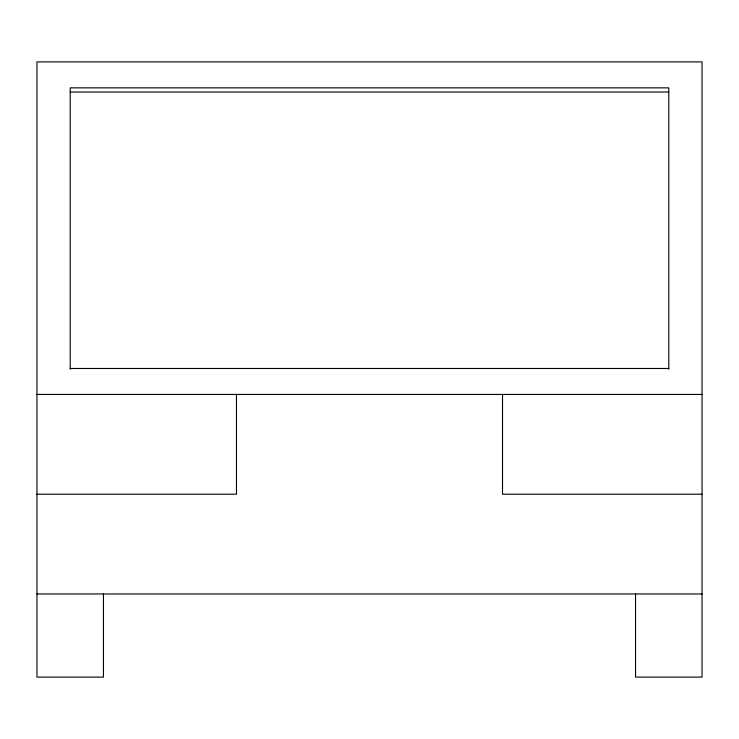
<?xml version="1.0" encoding="UTF-8"?>
<svg xmlns="http://www.w3.org/2000/svg" width="739" height="739" viewBox="0 0 739 739"><rect width="100%" height="100%" fill="white"/><g stroke="black" fill="none" stroke-linecap="round" stroke-linejoin="round"><path stroke-width="1.11" d="M70.205 92.015L668.795 92.015M70.205 368.475L668.795 368.475M36.95 394.441L702.05 394.441M36.95 494.206L236.48 494.206L236.48 394.441M702.05 494.206L502.52 494.206L502.52 394.441M36.95 593.971L702.05 593.971M668.795 369.177L668.795 87.858L70.205 87.858L70.205 369.177M635.54 593.971L635.54 677.109L702.05 677.109L702.05 61.891L36.95 61.891L36.95 677.109L103.46 677.109L103.46 593.971"/></g></svg>
